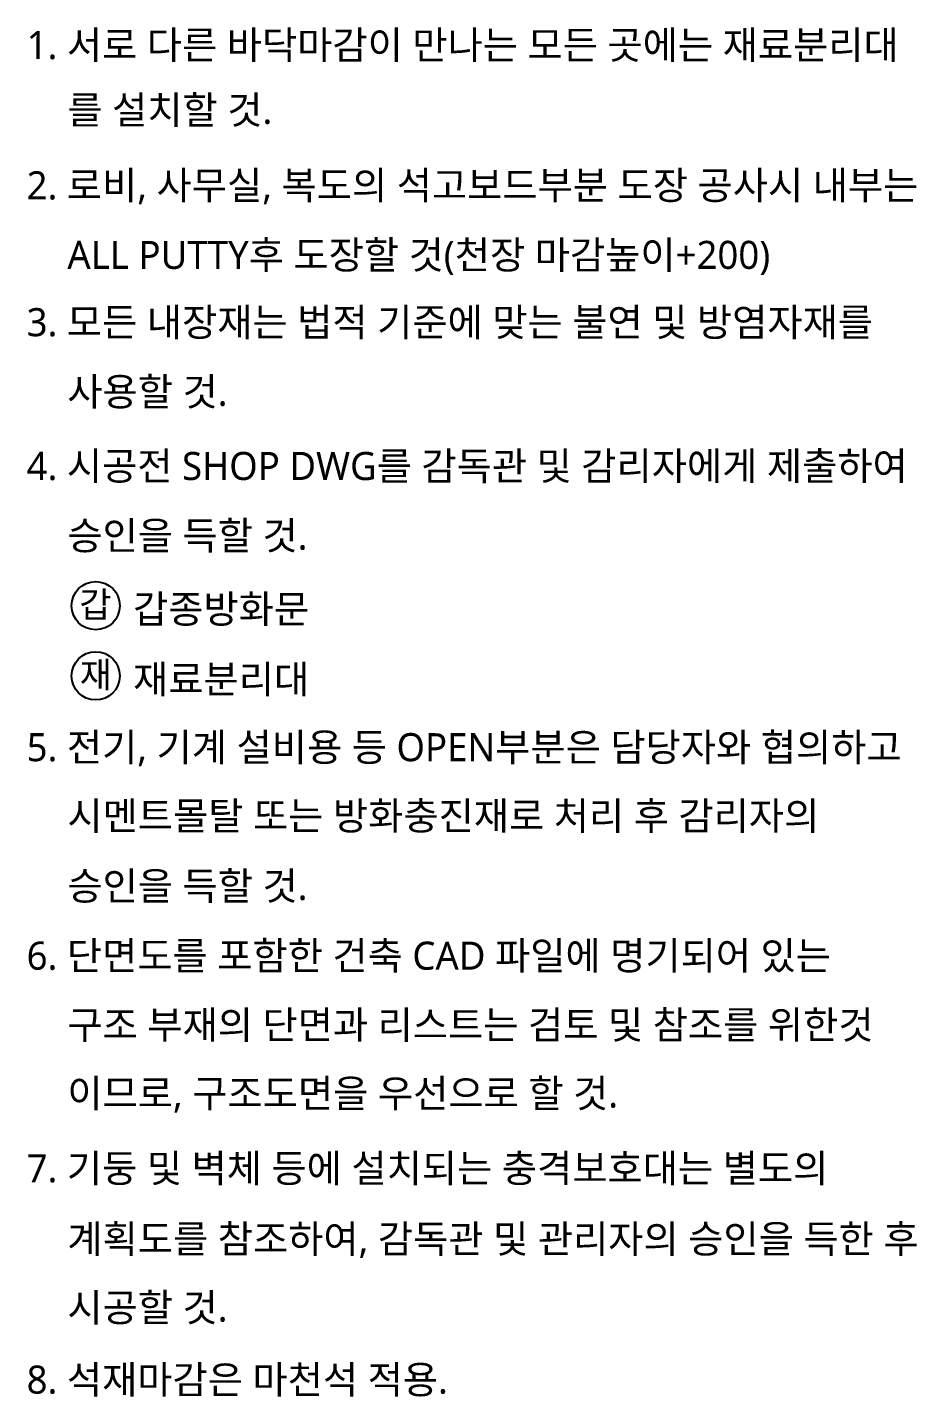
# Model space of a CAD drawing. Header units: millimetres. Extents: x 81033 to 452328, y -17390 to 42241.
# Drawn here: x 448527 to 452328, y 30801 to 36655 of the extents above; entities that cross this region are included whole.
import ezdxf
from ezdxf.enums import TextEntityAlignment as Align

# ---------------------------------------------------------------- set-up
doc = ezdxf.new("R2010")
doc.units = ezdxf.units.MM
doc.header["$LTSCALE"] = 100
doc.header["$MEASUREMENT"] = 0
doc.layers.get('0').update_dxf_attribs({"linetype": 'CONTINUOUS'})
doc.layers.add('TEXT', color=3, linetype='CONTINUOUS')
doc.layers.add('TEXT(NOTE小)', color=1, linetype='CONTINUOUS')
doc.styles.add('나눔바른고딕', font='NanumBarunGothic.ttf')

# ---------------------------------------------------------------- blocks, each defined once
blk = doc.blocks.new('갑종방화문표기')
at = {"layer": 'TEXT(NOTE小)'}
blk.add_circle((0, 0), 150, dxfattribs=at)
at = {"layer": 'TEXT(NOTE小)', "style": '나눔바른고딕'}
blk.add_text('갑', height=160.1, dxfattribs=at).set_placement((-1.8, 7), align=Align.MIDDLE_CENTER)
blk = doc.blocks.new('노트')
at = {"layer": 'TEXT(NOTE小)'}
blk.add_circle((36889.7, -81659.1), 103.1, dxfattribs=at)
at = {"xscale": 0.6871540370299676, "yscale": 0.6871540370299676, "zscale": 0.6871540370299676}
blk.add_blockref('갑종방화문표기', (36889.7, -81359.1), dxfattribs=at)
at = {"layer": 'TEXT', "style": '나눔바른고딕'}
for s, p in [('1. 서로 다른 바닥마감이 만나는 모든 곳에는 재료분리대', (36594.5, -78961.8)), ('를 설치할 것.', (36768.5, -79239.4)), ('2. 로비, 사무실, 복도의 석고보드부분 도장 공사시 내부는', (36594.5, -79561.8)), ('ALL PUTTY후 도장할 것(천장 마감높이+200)', (36768.5, -79859.2)), ('3. 모든 내장재는 법적 기준에 맞는 불연 및 방염자재를', (36594.5, -80146.8)), ('사용할 것.', (36768.5, -80444.2)), ('4. 시공전 SHOP DWG를 감독관 및 감리자에게 제출하여', (36594.5, -80761.7)), ('승인을 득할 것.', (36768.5, -81059.2)), ('갑종방화문', (37049.5, -81373.2)), ('재료분리대', (37049.5, -81673.2)), ('5. 전기, 기계 설비용 등 OPEN부분은 담당자와 협의하고', (36594.5, -81964)), ('시멘트몰탈 또는 방화충진재로 처리 후 감리자의', (36768.5, -82257.3)), ('승인을 득할 것.', (36768.5, -82557.1)), ('6. 단면도를 포함한 건축 CAD 파일에 명기되어 있는', (36594.5, -82855.4)), ('구조 부재의 단면과 리스트는 검토 및 참조를 위한것', (36768.5, -83150.9)), ('이므로, 구조도면을 우선으로 할 것.', (36768.5, -83444.2)), ('7. 기둥 및 벽체 등에 설치되는 충격보호대는 별도의', (36594.5, -83764)), ('계획도를 참조하여, 감독관 및 관리자의 승인을 득한 후', (36768.5, -84066)), ('시공할 것.', (36768.5, -84359.4)), ('8. 석재마감은 마천석 적용.', (36594.5, -84667.7))]:
    blk.add_text(s, height=120, dxfattribs=at).set_placement(p, align=Align.MIDDLE_LEFT)
at = {"layer": 'TEXT(NOTE小)', "style": '나눔바른고딕'}
blk.add_text('재', height=110, dxfattribs=at).set_placement((36890.3, -81654.3), align=Align.MIDDLE_CENTER)

msp = doc.modelspace()

# ---------------------------------------------------------------- block references
msp.add_blockref('노트', (411928.8, 115541.5))

doc.saveas('drawing.dxf')
